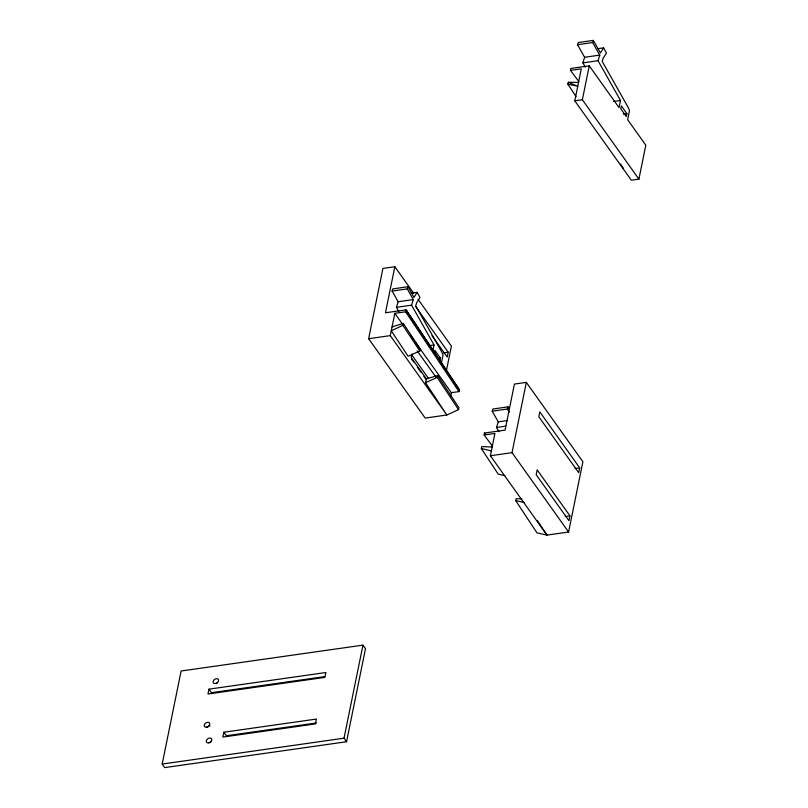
<?xml version="1.0" encoding="UTF-8"?>
<svg xmlns="http://www.w3.org/2000/svg" width="808" height="808" viewBox="0 0 808 808"><rect width="100%" height="100%" fill="white"/><g stroke="black" fill="none" stroke-linecap="round" stroke-linejoin="round"><path stroke-width="1.21" d="M162.186 764.055L181.113 671.004L362.964 645.127L365.489 648.673L346.551 741.734L164.711 767.6L162.186 764.055L344.026 738.189L346.551 741.734M208.959 689.163L207.969 694.011L324.866 677.377L325.856 672.529L208.959 689.163L211.484 692.698L324.644 676.609M223.836 732.23L222.846 737.068L315.403 723.907L316.382 719.059L223.836 732.23L226.361 735.765L316.443 722.958M410.767 335.714L451.379 392.698L458.954 391.617L405.646 311.787L394.819 313.332L390.284 335.623L446.844 414.989L425.533 382.679L426.412 378.932L437.673 375.518L458.894 407.697L458.5 409.636L446.844 414.989L425.19 418.069L368.63 338.704L382.931 268.428L394.839 266.731L413.696 293.193M394.839 266.731L385.466 312.777L406.04 309.848L459.348 389.678L458.954 391.617M402.889 325.341L391.274 330.755L408.111 356.277L419.806 350.985L402.889 325.341L403.283 323.402L392.062 326.876M405.646 311.787L406.04 309.848L459.348 389.678M406.404 312.858L406.798 310.918M411.918 354.055L411.201 357.601L426.412 378.932M344.026 738.189L362.964 645.127M432.825 350.924L434.037 344.966L411.575 305.182L413.302 299.586L407.272 288.89L407.939 286.739L392.779 288.9L392.112 291.052L398.152 301.738L396.425 307.343L398.849 311.636M434.3 353.278L434.886 350.369L440.441 358.166L439.855 361.075M441.4 363.024L443.036 355.005L441.784 352.025L415.726 305.868L416.716 302.657L420.029 297.516L417.11 292.344L411.282 293.173M415.565 306.414L448.208 352.207L447.218 357.055L431.987 335.684M446.471 370.327L451.399 346.097L418.039 299.293M450.652 396.253L451.379 392.698M504.899 475.659L498.263 474.185L481.346 448.541L481.74 446.602L492.163 447.006M492.425 446.036L484.093 434.987L484.497 433.048L505.061 430.129L514.423 384.083L526.331 382.386L582.891 461.752L568.59 532.028L546.945 535.108L536.956 532.836L515.686 500.596L516.13 498.718L521.897 498.91M537.32 520.514L546.945 535.108L490.385 455.742L494.92 433.452L484.093 434.987M578.791 81.436L570.458 70.387L570.852 68.448L589.254 65.832L619.049 107.646L620.504 100.485L598.041 60.701L599.768 55.106L592.688 42.551L593.355 40.4L578.195 42.551L577.528 44.713L584.618 57.267L582.891 62.862L585.325 67.155M597.748 48.692L603.576 47.864L606.495 53.035L603.182 58.176L602.192 61.388L628.25 107.545L629.503 110.524L627.634 119.685L645.814 145.198L638.916 179.124L631.331 180.204L574.781 100.838L581.285 68.852L570.458 70.387M638.916 179.124L582.356 99.758L589.254 65.832M568.59 532.028L512.03 452.662L526.331 382.386M626.907 113.686L626.321 116.594L620.766 108.797L621.352 105.888L626.907 113.686L623.412 114.18M569.933 515.847L568.953 520.695L536.179 474.71L537.168 469.872L569.933 515.847L565.246 516.514M579.7 467.862L578.71 472.71L538.815 416.736L539.805 411.888L579.7 467.862L574.932 468.539M419.806 350.985L420.251 349.106L403.283 323.402M458.5 409.636L437.229 377.397L437.673 375.518M576.104 96.657L567.852 84.153L568.297 82.275L578.528 82.406M498.96 431.755L496.526 427.462L498.253 421.857L492.224 411.171L492.88 409.02L508.04 406.858L509.242 409M509.181 412.221L507.374 409.02L508.04 406.858M417.11 292.344L413.969 297.435L407.939 286.739M603.576 47.864L600.435 52.954L593.355 40.4M425.533 382.679L437.229 377.397M577.528 44.713L592.688 42.551M584.618 57.267L599.768 55.106M582.891 62.862L598.041 60.701M574.781 100.838L582.356 99.758M613.514 101.485L620.504 100.485M392.112 291.052L407.272 288.89M398.152 301.738L413.302 299.586M396.425 307.343L411.575 305.182M368.63 338.704L390.284 335.623M429.381 345.632L434.037 344.966M443.441 352.884L448.208 352.207M438.108 358.5L440.441 358.166M492.224 411.171L507.374 409.02M498.253 421.857L507.586 420.534M496.526 427.462L505.859 426.129M490.385 455.742L512.03 452.662M567.852 84.153L577.74 86.274L568.297 82.275M515.686 500.596L524.523 502.556M481.346 448.541L491.375 450.874M484.497 433.048L485.255 434.118M394.819 313.332L402.798 324.523M417.211 350.854L435.977 377.185M411.797 354.975L428.402 378.265M411.484 359.015L413.666 362.075M417.302 367.185L420.948 372.296M423.857 376.387L426.048 379.447M620.574 164.075L623.322 168.236M216.372 683.669A3.03 2.101 -35.5 0 1 217.584 682.679M207.404 727.402A3.03 2.101 -35.5 0 1 208.575 726.382M209.272 726.038A3.03 2.101 -35.5 0 1 209.989 725.857M209.807 742.714A3.03 2.101 -35.5 0 1 211.11 741.845M206.474 727.16A3.03 2.101 -35.5 0 0 209.565 723.2A3.03 2.101 -35.5 0 0 204.879 723.867A3.03 2.101 -35.5 0 0 206.474 727.16M215.211 683.558A3.03 2.101 -35.5 0 0 218.483 679.68A3.03 2.101 -35.5 0 0 213.847 680.124A3.03 2.101 -35.5 0 0 215.211 683.558M208.757 742.835A3.03 2.101 -35.5 0 0 211.534 738.754A3.03 2.101 -35.5 0 0 206.798 739.764A3.03 2.101 -35.5 0 0 208.757 742.835"/></g></svg>
